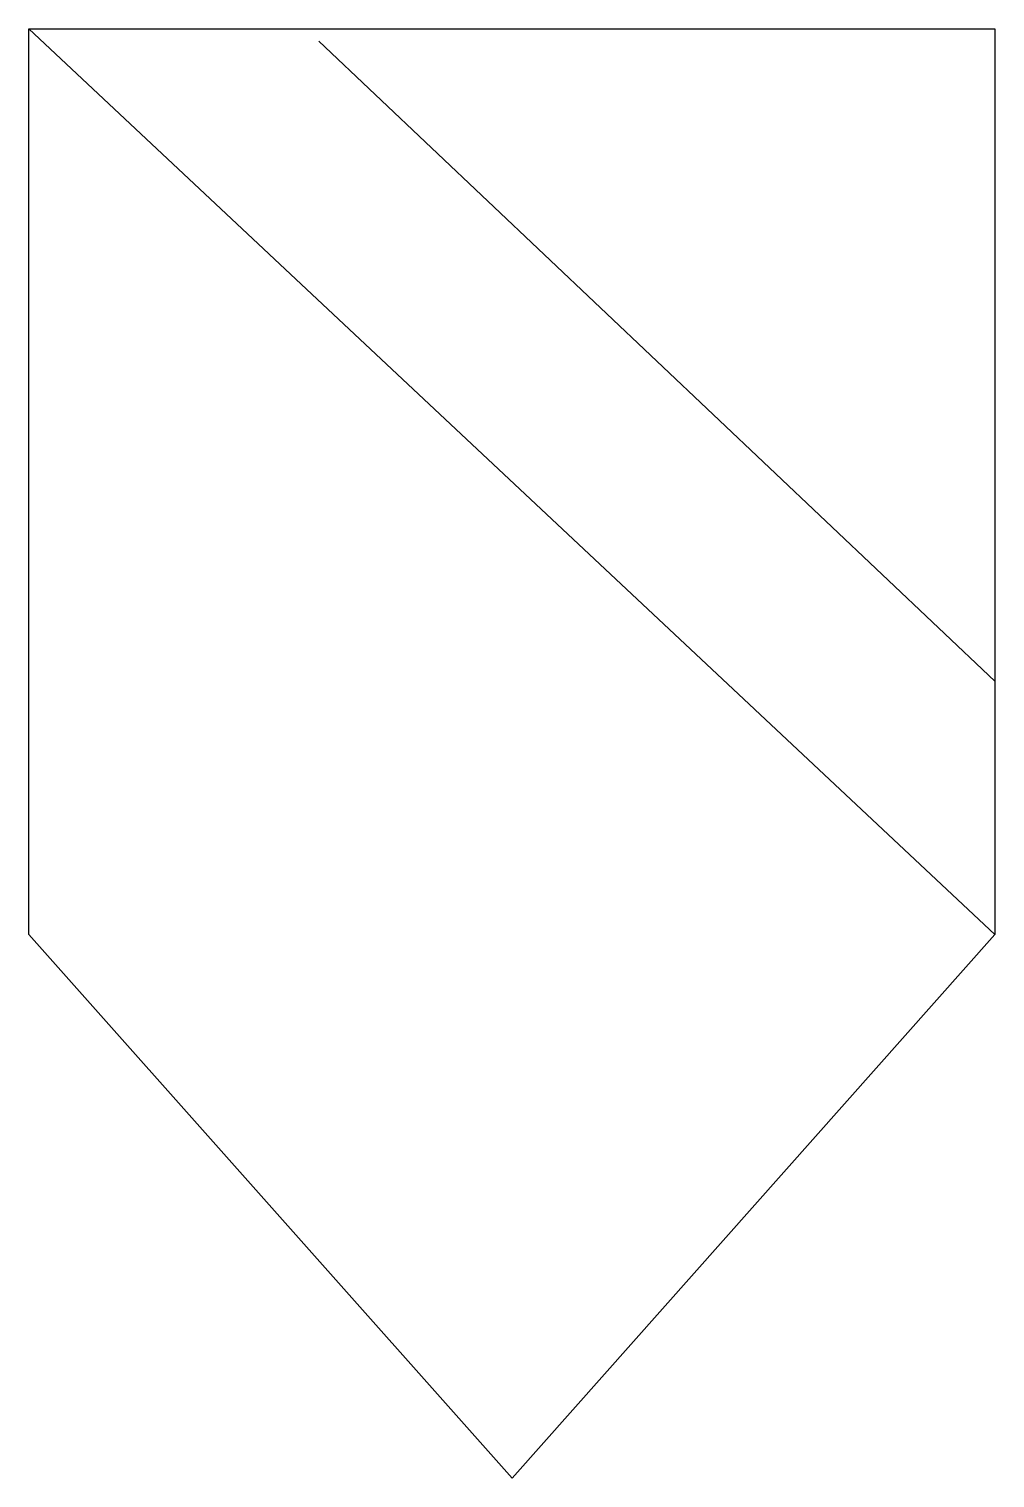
# Model space of a CAD drawing. Extents: x 2.8 to 13.4, y -2.8 to 13.1.
import ezdxf

# ---------------------------------------------------------------- set-up
doc = ezdxf.new("R2010")
doc.units = 0
doc.layers.add('DEFAULT_255_2_778', color=255, linetype='CONTINUOUS')
doc.layers.add('DEFAULT_255_2_778_20', color=255, linetype='CONTINUOUS')

msp = doc.modelspace()

# ---------------------------------------------------------------- linework, layer by layer
at = {"layer": 'DEFAULT_255_2_778'}
for p, q in [((2.778, 13.097), (13.361, 13.097)), ((2.778, 3.175), (2.778, 13.097)), ((13.361, 13.097), (13.361, 3.175)), ((8.07, -2.778), (2.778, 3.175)), ((13.361, 3.175), (8.07, -2.778))]:
    msp.add_line(p, q, dxfattribs=at)
at = {"layer": 'DEFAULT_255_2_778_20'}
for p, q in [((13.361, 3.175), (2.778, 13.097)), ((13.361, 5.953), (5.953, 12.965))]:
    msp.add_line(p, q, dxfattribs=at)

doc.saveas('drawing.dxf')
